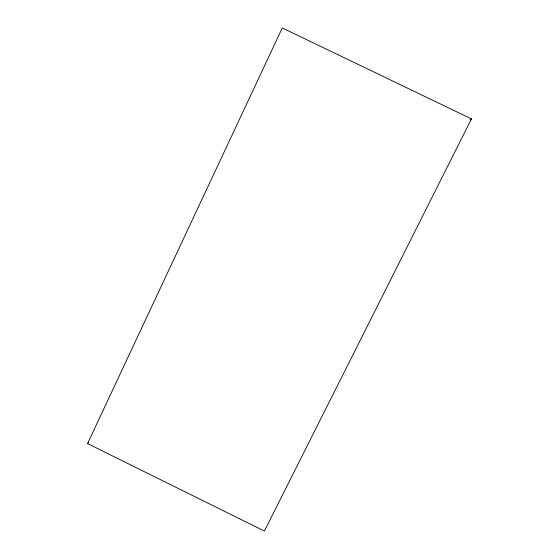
<?xml version="1.0" encoding="UTF-8"?>
<svg xmlns="http://www.w3.org/2000/svg" width="559" height="559" viewBox="0 0 559 559"><rect width="100%" height="100%" fill="white"/><g stroke="black" fill="none" stroke-linecap="round" stroke-linejoin="round"><path stroke-width="0.84" d="M87.539 443.58L282.274 27.95L471.461 118.906L264.386 531.05L87.539 443.58L88.797 442.393M470.042 119.878L471.461 118.906"/></g></svg>
